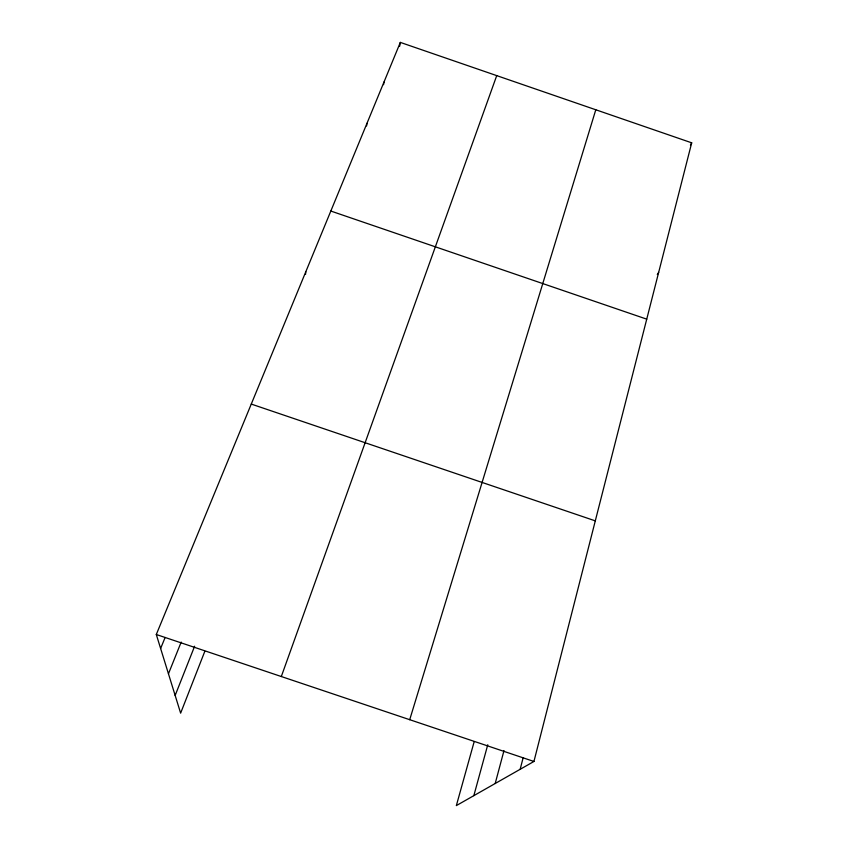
<?xml version="1.0" encoding="UTF-8"?>
<svg xmlns="http://www.w3.org/2000/svg" width="848" height="848" viewBox="0 0 848 848"><rect width="100%" height="100%" fill="white"/><g stroke="black" fill="none" stroke-linecap="round" stroke-linejoin="round"><path stroke-width="1.27" d="M305.545 274.402L305.778 271.805M366.58 125.949L366.972 123.342M383.561 84.662L383.985 82.076M399.662 46.237L400.33 42.4L691.703 142.824L533.943 761.462L456.351 805.6L474.127 741.841M520.153 769.306L523.121 757.847M495.2 783.499L503.988 750.607M473.841 795.647L487.759 744.767M409.711 719.698L595.794 109.763M281.313 676.534L496.727 75.62M204.824 651.306L180.635 713.147L156.297 634.505L400.33 42.4M175.154 695.434L194.627 646.218M168.455 673.789L181.186 642.084M160.622 648.497L165.116 637.495M690.42 145.082L691.703 142.824M657.306 274.54L658.663 272.378M156.297 634.505L533.943 761.462M251.262 404.072L595.296 520.863M330.826 211.046L646.738 319.155"/></g></svg>
